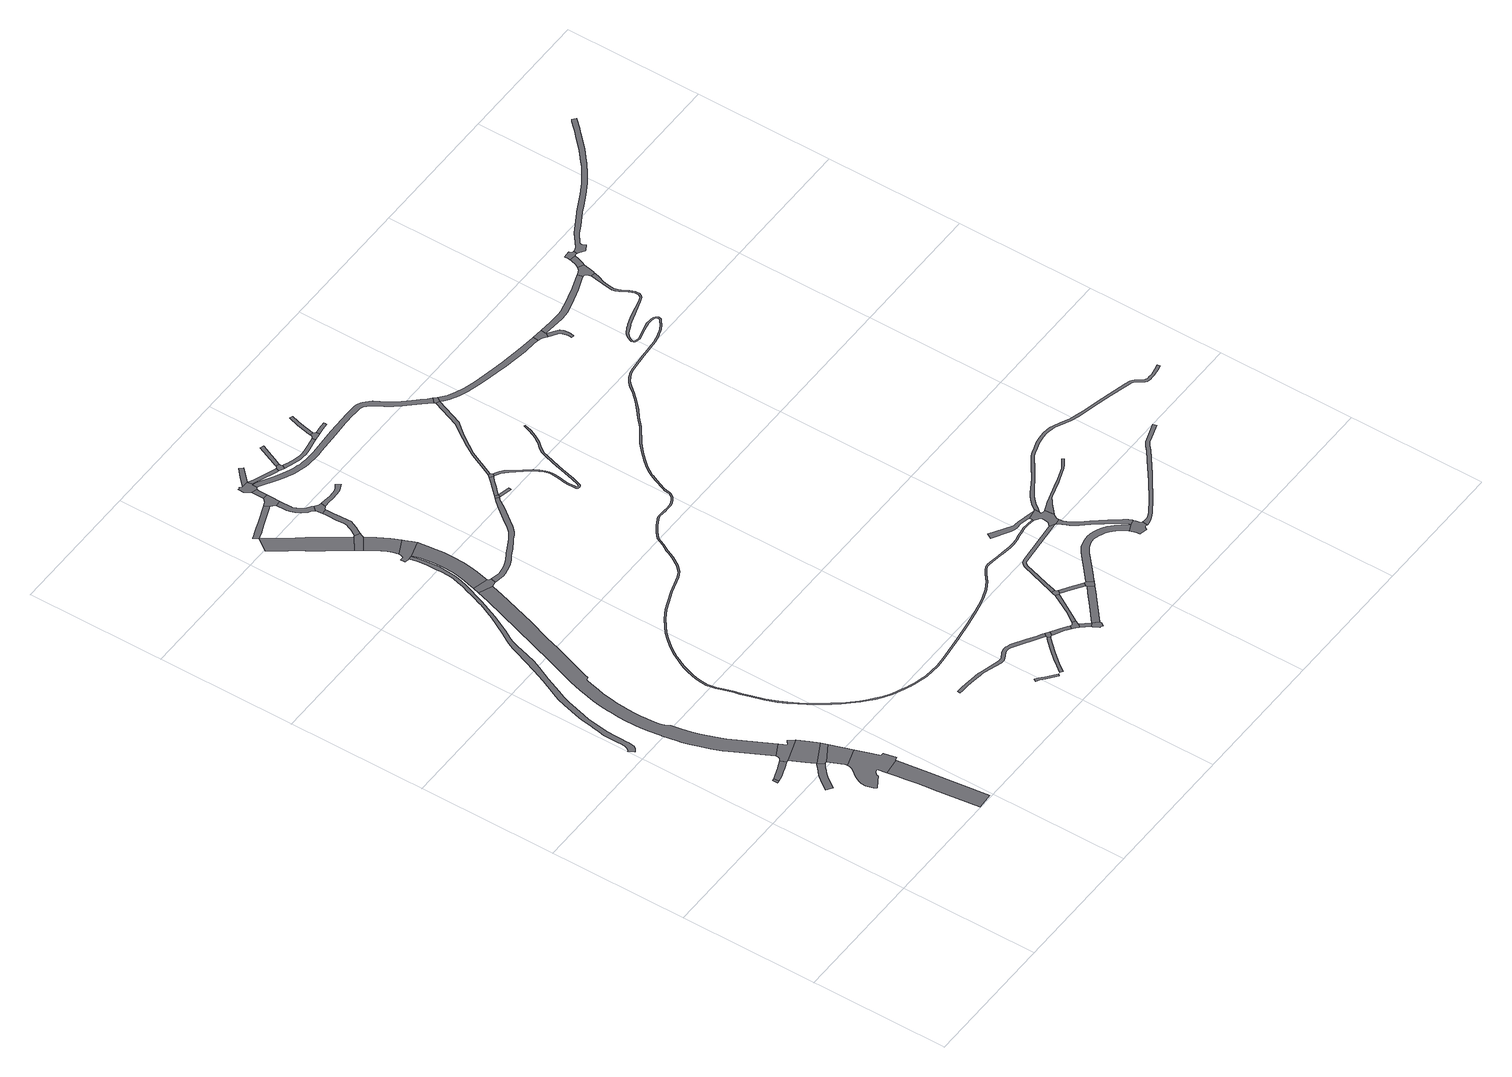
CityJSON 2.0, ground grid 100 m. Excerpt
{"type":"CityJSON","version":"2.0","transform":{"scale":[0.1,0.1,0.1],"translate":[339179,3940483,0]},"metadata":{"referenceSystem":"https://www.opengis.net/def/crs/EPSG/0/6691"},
"CityObjects":{
"road1":{"type":"Road","geometry":[{"type":"MultiSurface","lod":"1","boundaries":[[[0,1,2,3,4]]]}]},
"road2":{"type":"Road","attributes":{"RoadStructureAttribute.sectionType":"1"},"geometry":[{"type":"MultiSurface","lod":"1","boundaries":[[[3,5,6,7,8,9,10,11,12,13,14,15,16,4]]]}]},
"road3":{"type":"Road","attributes":{"RoadStructureAttribute.sectionType":"1"},"geometry":[{"type":"MultiSurface","lod":"1","boundaries":[[[17,18,19,20,21,22,23,24,25,26,27,28,29,30,31,32,33,34,35,36]]]}]},
"road4":{"type":"Road","geometry":[{"type":"MultiSurface","lod":"1","boundaries":[[[37,38,39,40,41,42,43,44,11,10,45,46,47]]]}]},
"road5":{"type":"Road","attributes":{"function":"2","RoadStructureAttribute.sectionType":"1"},"geometry":[{"type":"MultiSurface","lod":"1","boundaries":[[[48,49,50,51,52,53,54,55,56,57,58,59]]]}]},
"road6":{"type":"Road","attributes":{"function":"2","RoadStructureAttribute.sectionType":"1"},"geometry":[{"type":"MultiSurface","lod":"1","boundaries":[[[46,60,61,62,63,47]]]}]},
"road7":{"type":"Road","geometry":[{"type":"MultiSurface","lod":"1","boundaries":[[[64,65,66,67,68,69,70,71,72,73,74,75,76,77,78,79,80,81,50,49,82,83,84,85,86,87,88,89]]]}]},
"road8":{"type":"Road","geometry":[{"type":"MultiSurface","lod":"1","boundaries":[[[35,90,91,92,62,61,36]]]}]},
"road9":{"type":"Road","attributes":{"function":"2","RoadStructureAttribute.sectionType":"1"},"geometry":[{"type":"MultiSurface","lod":"1","boundaries":[[[88,92,91,93,89]]]}]},
"road10":{"type":"Road","attributes":{"function":"2","RoadStructureAttribute.sectionType":"1"},"geometry":[{"type":"MultiSurface","lod":"1","boundaries":[[[39,94,95,96,97,98,99,100,101,102,103,104,105,106,107,108,109,110,111,112,113,114,115,116,117,118,119,120,121,122,123,124,125,126,127,128,129,130,131,132,133,134,135,136,137,138,139,140,141,142,143,144,145,146,147,148,149,150,151,152,153,154,155,156,157,40]]]}]},
"road11":{"type":"Road","attributes":{"RoadStructureAttribute.sectionType":"1"},"geometry":[{"type":"MultiSurface","lod":"1","boundaries":[[[158,159,160,161,162,163,164,165,166,167,168,169,170,171,172,173,174,175,176,177,178,179,180,181,182,183,184,185,186,187,188,189,190,191,192,193,194,195,196,197,198,199,200,201,202,203,204,205,206,207,208,209,210,211,212,213,214,215,216,217,218,219,220,221,222,223,224,225,226,227,228,229,230,231,232,233,234,235,236,237,238]]]}]},
"road12":{"type":"Road","geometry":[{"type":"MultiSurface","lod":"1","boundaries":[[[239,240,241,242,128,127,243,244]]]}]},
"road13":{"type":"Road","attributes":{"function":"2","RoadStructureAttribute.sectionType":"1"},"geometry":[{"type":"MultiSurface","lod":"1","boundaries":[[[245,246,247,248,249,250,251,252,253,254,255,256,257,258,259,260,261,262]]]}]},
"road14":{"type":"Road","attributes":{"RoadStructureAttribute.sectionType":"1"},"geometry":[{"type":"MultiSurface","lod":"1","boundaries":[[[263,264,265,266,267,268,269,270,271,272,273,274,275,262]]]}]},
"road15":{"type":"Road","attributes":{"function":"2","RoadStructureAttribute.sectionType":"1"},"geometry":[{"type":"MultiSurface","lod":"1","boundaries":[[[276,277,278,279,280,281,282,283,284,242,241,285,286,287,288,289,290,291,292,293]]]}]},
"road16":{"type":"Road","geometry":[{"type":"MultiSurface","lod":"1","boundaries":[[[254,253,294,295,296,297,298,299]]]}]},
"road17":{"type":"Road","attributes":{"function":"2","RoadStructureAttribute.sectionType":"1"},"geometry":[{"type":"MultiSurface","lod":"1","boundaries":[[[295,300,301,302,303,304,305,306,307,308,296]]]}]},
"road18":{"type":"Road","geometry":[{"type":"MultiSurface","lod":"1","boundaries":[[[309,310,305,304,311,312,313,314,315,316,198,197,317,276,293]]]}]},
"road19":{"type":"Road","attributes":{"RoadStructureAttribute.sectionType":"1"},"geometry":[{"type":"MultiSurface","lod":"1","boundaries":[[[298,318,319,320,321,322,323,324,325,326,327,328,329,330,331,332,333,334,299]]]}]},
"road20":{"type":"Road","geometry":[{"type":"MultiSurface","lod":"1","boundaries":[[[268,335,336,337,338,339,340,341,342,343,269]]]}]},
"road21":{"type":"Road","attributes":{"RoadStructureAttribute.sectionType":"1"},"geometry":[{"type":"MultiSurface","lod":"1","boundaries":[[[344,345,346,347,348,349,350,351,336,335,352,353,354,355,356,357,358,359,360]]]}]},
"road22":{"type":"Road","attributes":{"RoadStructureAttribute.sectionType":"1"},"geometry":[{"type":"MultiSurface","lod":"1","boundaries":[[[361,362,363,364,365,366,367,368,369,370,371,372,373,374]]]}]},
"road23":{"type":"Road","geometry":[{"type":"MultiSurface","lod":"1","boundaries":[[[326,375,376,377,378,379,380,344,360,381,382,327]]]}]},
"road24":{"type":"Road","attributes":{"RoadStructureAttribute.sectionType":"1"},"geometry":[{"type":"MultiSurface","lod":"1","boundaries":[[[383,339,338,384,385,386,387,388]]]}]},
"road25":{"type":"Road","attributes":{"RoadStructureAttribute.sectionType":"1"},"geometry":[{"type":"MultiSurface","lod":"1","boundaries":[[[389,390,391,392,393,394,395,396,397,398,399,400,401,402,403,404,405,406,407,408,409,410,411,412,413,414,415,416,417,418,419,420,421,422,423,424,425,426,427,428,429,430,431,432,433,434,435,436,437,438,439,440,441,442,443]]]}]},
"road26":{"type":"Road","geometry":[{"type":"MultiSurface","lod":"1","boundaries":[[[444,445,446,447,448,449,450,451,452,453,454,455,456,457,458,459,383,388]]]}]},
"road27":{"type":"Road","attributes":{"RoadStructureAttribute.sectionType":"1"},"geometry":[{"type":"MultiSurface","lod":"1","boundaries":[[[460,461,462,463,464,465,466,467,468,469,470,471,472,473,474,475,476,477,478,479,480,481,482,483,484,485,486,487,488,489,490,491,492,493,494,495,496,239,244]]]}]},
"road28":{"type":"Road","geometry":[{"type":"MultiSurface","lod":"1","boundaries":[[[452,497,498,499,500,501,453]]]}]},
"road29":{"type":"Road","attributes":{"RoadStructureAttribute.sectionType":"1"},"geometry":[{"type":"MultiSurface","lod":"1","boundaries":[[[377,502,503,504,505,506,507,508,509,510,511,512,513,514,378]]]}]},
"road30":{"type":"Road","attributes":{"RoadStructureAttribute.sectionType":"1"},"geometry":[{"type":"MultiSurface","lod":"1","boundaries":[[[515,516,517,518,519,452,451,520,521,522,523,524]]]}]},
"road31":{"type":"Road","attributes":{"RoadStructureAttribute.sectionType":"1"},"geometry":[{"type":"MultiSurface","lod":"1","boundaries":[[[525,526,527,528,529,530,531,532,533,534,535,536,537,538,539]]]}]},
"road32":{"type":"Road","geometry":[{"type":"MultiSurface","lod":"1","boundaries":[[[523,540,541,542,543,544,545,546,547,548,549,524]]]}]},
"road33":{"type":"Road","attributes":{"RoadStructureAttribute.sectionType":"1"},"geometry":[{"type":"MultiSurface","lod":"1","boundaries":[[[545,550,551,552,553,554,555,556,546]]]}]},
"road34":{"type":"Road","geometry":[{"type":"MultiSurface","lod":"1","boundaries":[[[442,557,532,531,558,559,560,443]]]}]},
"road35":{"type":"Road","attributes":{"RoadStructureAttribute.sectionType":"1"},"geometry":[{"type":"MultiSurface","lod":"1","boundaries":[[[561,562,563,560,559,564,565,566,567,568]]]}]},
"road36":{"type":"Road","attributes":{"RoadStructureAttribute.sectionType":"1"},"geometry":[{"type":"MultiSurface","lod":"1","boundaries":[[[569,570,571,572,573,574,575,576,577,578,579,580,581,582,583,584,585,586,587,588,589,590,541,540]]]}]},
"road37":{"type":"Road","geometry":[{"type":"MultiSurface","lod":"1","boundaries":[[[591,592,480,479,593,594]]]}]},
"road38":{"type":"Road","geometry":[{"type":"MultiSurface","lod":"1","boundaries":[[[595,596,597,598,599,600,561,568,601,602,603,604]]]}]},
"road39":{"type":"Road","geometry":[{"type":"MultiSurface","lod":"1","boundaries":[[[593,605,606,594]]]}]},
"road40":{"type":"Road","attributes":{"RoadStructureAttribute.sectionType":"1"},"geometry":[{"type":"MultiSurface","lod":"1","boundaries":[[[603,607,608,604]]]}]},
"road41":{"type":"Road","attributes":{"RoadStructureAttribute.sectionType":"1"},"geometry":[{"type":"MultiSurface","lod":"1","boundaries":[[[609,610,611,612,613,614,615,616,617,591,594]]]}]},
"road42":{"type":"Road","geometry":[{"type":"MultiSurface","lod":"1","boundaries":[[[618,619,620,621,608,607,622,623,624,625,626,627]]]}]},
"road43":{"type":"Road","attributes":{"RoadStructureAttribute.sectionType":"1"},"geometry":[{"type":"MultiSurface","lod":"1","boundaries":[[[628,629,630,631,632,633,634,635,636,637,638,639,640,641,642,643,644,645,646,647,648,649,650,651,652,653,654,655,656,657,658,659,660,661,662,663,664,665,666,447,446,667,668,669,670,671,672,673,674,675,676,677,678,679,680,681,682,683,684,685,686,687,688,689,690,691,692,693,694,695,696,697,698,699,700,701,702,703,704]]]}]},
"road44":{"type":"Road","geometry":[{"type":"MultiSurface","lod":"1","boundaries":[[[705,706,707,708,709,710,711,712,579,578,713,714,715,716]]]}]},
"road45":{"type":"Road","geometry":[{"type":"MultiSurface","lod":"1","boundaries":[[[717,614,613,718,719,720,721,722,723,724,725,726,727,728,729]]]}]},
"road46":{"type":"Road","attributes":{"RoadStructureAttribute.sectionType":"1"},"geometry":[{"type":"MultiSurface","lod":"1","boundaries":[[[730,731,599,598,732,733,734]]]}]},
"road47":{"type":"Road","attributes":{"RoadStructureAttribute.sectionType":"1"},"geometry":[{"type":"MultiSurface","lod":"1","boundaries":[[[708,735,736,737,738,739,740,741,742,743,709]]]}]},
"road48":{"type":"Road","attributes":{"RoadStructureAttribute.sectionType":"1"},"geometry":[{"type":"MultiSurface","lod":"1","boundaries":[[[715,744,745,746,747,748,749,750,716]]]}]},
"road49":{"type":"Road","attributes":{"RoadStructureAttribute.sectionType":"1"},"geometry":[{"type":"MultiSurface","lod":"1","boundaries":[[[621,751,752,753,754,755,756,757,608]]]}]},
"road50":{"type":"Road","geometry":[{"type":"MultiSurface","lod":"1","boundaries":[[[733,758,759,760,761,762,763,764,734]]]}]},
"road51":{"type":"Road","attributes":{"RoadStructureAttribute.sectionType":"1"},"geometry":[{"type":"MultiSurface","lod":"1","boundaries":[[[765,766,767,768,769,770,771,772,773,774,775,776,777,778,779,780,781,782,783,784,785,786,787,788,789,790,791,792,793,794,795,796,797,798,799,800,801,802,803,804,805,806,807,808,809,810,811,812,813,814,815,816,817,818,819,820,821,822,823,824,825,826,827,828,829,830,831,832,833,834,835,836,837,838,839,840,841,842,843,844,845,846,847,848,849,850,851,852,853,854,855,856,857,858,859,860,861,862,863,864,865,866,867,868,869,870,871,872,873,874,875,876,877,878,879,880,881,882,883,884,885,886,887,888,889,890,891,892,893,894,895,896,897,898,899,900,901,902,903,904,905,906,907,908,909,910,911,912,913,914,915,916,917,918,919,920,921,922,923,924,925,926,927,928,929,930,931,932,933,934,935,936,937,938,939,940,941,942,943,944,945,946,947,948,949,950,951,952,953,954,955,956,957,958,959,960,961,962,963,964,965,966,967,968,969,970,971,972,973,974,975,976,977,978,979,980,981,982,983,984,985,986,987,988,989,990,991,992,993,994,995,996,997,998,999,1000,1001,1002,1003,1004,1005,1006,1007,1008,1009,1010,1011,1012,1013,1014,1015,1016,1017,1018,1019,1020,1021,1022,1023,1024,1025,1026,1027,1028,1029,1030,1031,1032,1033,1034,1035,1036,1037,1038,1039,1040,1041,1042,1043,1044,1045,1046,1047,1048,1049,1050,1051,1052,1053,1054,1055,1056,1057,1058,1059,1060,1061,1062,1063,1064,1065,1066,1067,1068,1069,1070,1071,1072,1073,1074,1075,1076,1077,1078,1079,1080,1081,1082,1083,1084,1085,1086,1087]]]}]},
"road52":{"type":"Road","attributes":{"RoadStructureAttribute.sectionType":"1"},"geometry":[{"type":"MultiSurface","lod":"1","boundaries":[[[720,1088,1089,1090,1091,1092,1093,1094,1095,1096,1097,1098,1099,1100,1101,1102,1103,1104,1105,1106,1107,1108,1109,1110,1111,1112,1113,1114,1115,1116,1117,1118,1119,1120,1121,1122,1123,1124,1125,1126,1127,1128,1129,1130,1131,1132,1133,1134,1135,1136,1137,1138,1139,1140,1141,1142,1143,1144,1145,1146,1147,1148,1149,1150,1151,1152,1153,1154,1155,1156,1157,1158,1159,1160,1161,1162,1163,1164,1165,1166,1167,1168,1169,1170,1171,1172,1173,1174,1175,1176,1177,721]]]}]},
"road53":{"type":"Road","attributes":{"RoadStructureAttribute.sectionType":"1"},"geometry":[{"type":"MultiSurface","lod":"1","boundaries":[[[1178,1179,760,759,1180,1181,1182]]]}]},
"road54":{"type":"Road","geometry":[{"type":"MultiSurface","lod":"1","boundaries":[[[1183,1184,1182,1181,1185,754,753,1186]]]}]},
"road55":{"type":"Road","attributes":{"RoadStructureAttribute.sectionType":"1"},"geometry":[{"type":"MultiSurface","lod":"1","boundaries":[[[1187,1188,1189,1190,1191,1192,1193,1194,1195,1196,1197,1198,1199,1200,1201,1202,1203,1204,1205,1206,1207,763,762]]]}]},
"road56":{"type":"Road","geometry":[{"type":"MultiSurface","lod":"1","boundaries":[[[703,1208,1209,1210,1211,1212,704]]]}]},
"road57":{"type":"Road","attributes":{"RoadStructureAttribute.sectionType":"1"},"geometry":[{"type":"MultiSurface","lod":"1","boundaries":[[[1213,1214,1215,1216,1217,1218,1219,1220,1221,1222,1223,1224,1225,1226,1227,1228,1229,1230,1231,1232,1233,1234,1235,1236,1237,1238,1239,1240,1241,1242,1243,1244,1245,1246,1247,1248,1183,1186]]]}]},
"road58":{"type":"Road","attributes":{"RoadStructureAttribute.sectionType":"1"},"geometry":[{"type":"MultiSurface","lod":"1","boundaries":[[[1249,1250,1251,1252,1253,1254,1255,1256,1257,1258,1259,1260,1261,1262]]]}]},
"road59":{"type":"Road","attributes":{"RoadStructureAttribute.sectionType":"1"},"geometry":[{"type":"MultiSurface","lod":"1","boundaries":[[[1263,1264,1265,1266,1267,1268,1269,1270,1210,1271,1272,1273,1274,1275,1276,1277,1278,1279,1280,1281,1282,1283,1284,1285,1286,1287,1288,1289,1290,1211,1210,1209,1291,1292,1293,1294,1295,1296,1297,729,728]]]}]},
"road60":{"type":"Road","geometry":[{"type":"MultiSurface","lod":"1","boundaries":[[[1298,1299,1300,1301,1302,1303,1304,1305,1306,1307,1308,1309,1310,1311,1312,1313,1314,1249,1262,1315,1316,765,1087,1317,1318,1319,1320,1321,1201,1200,1322]]]}]},
"road61":{"type":"Road","attributes":{"RoadStructureAttribute.sectionType":"1"},"geometry":[{"type":"MultiSurface","lod":"1","boundaries":[[[1200,1323,1324,1325,1326,1327,1328,1329,1330,1331,1332,1333,1334,1335,1336,1337,1338,1339,1340,1341,1342,1343,1344,1345,1346,1322]]]}]},
"road62":{"type":"Road","geometry":[{"type":"MultiSurface","lod":"1","boundaries":[[[1347,1230,1229,1348,1349,1350,1351,1352,1353,1354,1355,1356,1357,1358,1359,1335,1334]]]}]},
"road63":{"type":"Road","attributes":{"RoadStructureAttribute.sectionType":"1"},"geometry":[{"type":"MultiSurface","lod":"1","boundaries":[[[1360,1361,1362,1363,1364,1365,1366,1367,1368,1369,1370,1371,1372,1373,1374,1375,1376,1301,1300]]]}]},
"road64":{"type":"Road","geometry":[{"type":"MultiSurface","lod":"1","boundaries":[[[1377,1282,1281,1378,1379,1380,1381,1382,1383]]]}]},
"road65":{"type":"Road","attributes":{"RoadStructureAttribute.sectionType":"1"},"geometry":[{"type":"MultiSurface","lod":"1","boundaries":[[[1355,1384,1385,1386,1387,1388,1389,1390,1391,1392,1393,1394,1395,1396,1397,1398,1399,1400,1401,1402,1403,1404,1405,1406,1407,1408,1409,1410,1411,1412,1413,1414,1415,1356]]]}]},
"road66":{"type":"Road","attributes":{"RoadStructureAttribute.sectionType":"1"},"geometry":[{"type":"MultiSurface","lod":"1","boundaries":[[[1416,1417,1418,1419,1420,1421,1422,1423,1424,1425,1426,1381,1380]]]}]},
"road67":{"type":"Road","attributes":{"RoadStructureAttribute.sectionType":"1"},"geometry":[{"type":"MultiSurface","lod":"1","boundaries":[[[1427,1428,1429,1430,1431,1432,1433,1434,1435,1436,1437,1438,1439,1440,1441,1442,1443,1444,1445,1446,1447,1448,1449,1450,1451,1452,1453,1454,1455,1456,1457,1458,1459,1460,1461,1462,1463,1464,1465,1466,1467,1468,1469,1470,1471,1472,1473,1474,1475,1476,1477,1478,1479,1480,1481,1482,1483,1484,1485,1486,1487,1488,1489,1490,1491,1492,1493,1494,1495,1496,1497,1498,1499,1500,1501,1502,1503,1311,1310]]]}]},
"road68":{"type":"Road","attributes":{"RoadStructureAttribute.sectionType":"1"},"geometry":[{"type":"MultiSurface","lod":"1","boundaries":[[[1382,1504,1505,1506,1507,1508,1509,1510,1511,1512,1513,1514,1515,1516,1517,1518,1519,1383]]]}]},
"road69":{"type":"Road","geometry":[{"type":"MultiSurface","lod":"1","boundaries":[[[1520,1521,1522,1523,1513,1512,1524,1525,928,927,1526,1527,1528,1529,1530,1531]]]}]},
"road70":{"type":"Road","attributes":{"RoadStructureAttribute.sectionType":"1"},"geometry":[{"type":"MultiSurface","lod":"1","boundaries":[[[1532,1533,1531,1530,1534,1535,1536,1537,1538]]]}]},
"road71":{"type":"Road","geometry":[{"type":"MultiSurface","lod":"1","boundaries":[[[1539,1540,1538,1537,1541,1542,1543,1544,1545,1546,1547,1548]]]}]},
"road72":{"type":"Road","attributes":{"RoadStructureAttribute.sectionType":"1"},"geometry":[{"type":"MultiSurface","lod":"1","boundaries":[[[1543,1549,1550,1551,1552,1553,1554,1555,1556,1557,1558,1559,1560,1561,1562,1563,1564,1565,1566,1567,1568,1569,1570,1571,1572,1573,1574,1575,1576,1577,1578,1579,1580,1581,1582,1583,1584,1585,1586,1587,1588,1589,1590,1591,1592,1593,1544]]]}]}
},
"vertices":[
[314,1216,0],[315,1178,0],[327,1179,0],[334,1180,0],[328,1218,0],
[353,1183,0],[377,1189,0],[413,1201,0],[433,1208,0],[457,1217,0],[496,1233,0],[480,1274,0],[441,1258,0],[420,1250,0],[399,1242,0],[352,1225,0],[336,1220,0],
[571,1050,0],[565,1044,0],[541,1022,0],[518,1001,0],[502,983,0],[500,980,0],[487,965,0],[459,926,0],[436,894,0],[477,865,0],[500,898,0],[520,925,0],[527,934,0],[554,966,0],[575,985,0],[591,1000,0],[597,1006,0],[617,1021,0],[625,1028,0],[589,1067,0],
[654,1338,0],[624,1311,0],[596,1367,0],[503,1319,0],[504,1309,0],[502,1297,0],[497,1286,0],[483,1276,0],[499,1233,0],[512,1236,0],[688,1296,0],
[930,442,0],[899,672,0],[779,655,0],[789,584,0],[796,527,0],[803,484,0],[812,435,0],[813,427,0],[820,371,0],[824,329,0],[866,3,0],[983,12,0],
[562,1133,0],[592,1070,0],[755,1155,0],[726,1218,0],
[692,883,0],[684,863,0],[673,847,0],[658,827,0],[657,826,0],[635,799,0],[617,765,0],[609,740,0],[607,703,0],[613,677,0],[623,652,0],[633,635,0],[722,687,0],[726,700,0],[732,709,0],[742,718,0],[755,724,0],[766,724,0],[898,678,0],[902,679,0],[921,683,0],[905,774,0],[882,774,0],[851,864,0],[825,942,0],[693,899,0],
[632,1031,0],[640,1030,0],[772,1106,0],
[687,917,0],
[536,1484,0],[476,1603,0],[447,1664,0],[420,1733,0],[393,1812,0],[385,1840,0],[380,1855,0],[368,1901,0],[354,1967,0],[347,2017,0],[347,2019,0],[327,2056,0],[319,2082,0],[313,2121,0],[307,2205,0],[307,2211,0],[307,2279,0],[311,2349,0],[312,2356,0],[316,2407,0],[324,2468,0],[335,2527,0],[346,2575,0],[361,2637,0],[374,2682,0],[398,2690,0],[407,2722,0],[439,2812,0],[478,2924,0],[501,2990,0],[537,3099,0],[594,3257,0],[690,3549,0],[716,3636,0],[618,3675,0],[606,3633,0],[590,3584,0],[492,3292,0],[435,3134,0],[376,2959,0],[337,2848,0],[305,2756,0],[277,2663,0],[260,2596,0],[249,2544,0],[237,2482,0],[229,2417,0],[225,2371,0],[224,2356,0],[219,2282,0],[220,2202,0],[223,2163,0],[227,2110,0],[239,2018,0],[240,2015,0],[252,1949,0],[258,1916,0],[266,1877,0],[279,1827,0],[293,1780,0],[322,1695,0],[350,1622,0],[382,1556,0],[442,1436,0],
[50,2088,0],[55,2092,0],[59,2098,0],[65,2109,0],[66,2117,0],[71,2149,0],[71,2175,0],[72,2202,0],[73,2257,0],[75,2314,0],[80,2353,0],[88,2411,0],[88,2412,0],[101,2481,0],[111,2522,0],[152,2665,0],[171,2719,0],[192,2768,0],[246,2888,0],[296,2990,0],[323,3052,0],[344,3116,0],[373,3211,0],[379,3233,0],[388,3253,0],[401,3280,0],[439,3344,0],[504,3473,0],[568,3616,0],[588,3673,0],[609,3727,0],[628,3781,0],[641,3824,0],[653,3875,0],[658,3918,0],[663,3966,0],[666,4015,0],[661,4087,0],[651,4153,0],[641,4207,0],[614,4204,0],[626,4149,0],[635,4086,0],[636,4015,0],[636,3970,0],[634,3921,0],[630,3880,0],[618,3831,0],[606,3790,0],[588,3737,0],[576,3704,0],[568,3683,0],[544,3615,0],[542,3609,0],[485,3483,0],[415,3360,0],[375,3293,0],[360,3268,0],[349,3247,0],[339,3223,0],[322,3181,0],[256,3005,0],[211,2903,0],[158,2784,0],[135,2733,0],[116,2676,0],[74,2532,0],[66,2496,0],[55,2425,0],[53,2415,0],[43,2358,0],[37,2318,0],[35,2257,0],[35,2201,0],[35,2199,0],[35,2155,0],[27,2135,0],[15,2118,0],[9,2114,0],[5,2112,0],[30,2073,0],
[763,3678,0],[747,3688,0],[741,3694,0],[633,3724,0],[731,3639,0],[754,3642,0],
[158,4996,0],[242,4875,0],[294,4801,0],[305,4784,0],[327,4752,0],[374,4683,0],[449,4577,0],[474,4544,0],[480,4535,0],[573,4603,0],[542,4643,0],[482,4729,0],[454,4770,0],[399,4849,0],[361,4902,0],[264,5036,0],[227,5086,0],[227,5087,0],
[239,5091,0],[267,5102,0],[339,5130,0],[355,5136,0],[478,5184,0],[495,5190,0],[478,5227,0],[335,5171,0],[325,5168,0],[281,5150,0],[253,5139,0],[227,5130,0],[203,5121,0],
[648,4207,0],[661,4152,0],[668,4103,0],[674,4047,0],[676,3984,0],[673,3917,0],[666,3866,0],[655,3812,0],[645,3769,0],[762,3787,0],[774,3847,0],[783,3906,0],[786,3982,0],[783,4057,0],[778,4114,0],[772,4169,0],[769,4207,0],[763,4242,0],
[497,4512,0],[513,4489,0],[608,4554,0],[615,4569,0],[623,4586,0],[587,4605,0],
[520,4478,0],[554,4429,0],[592,4356,0],[604,4321,0],[614,4285,0],[725,4337,0],[693,4405,0],[651,4483,0],[609,4553,0],
[749,4280,0],[730,4324,0],[613,4268,0],[609,4254,0],[604,4245,0],[579,4245,0],[580,4213,0],[605,4207,0],[645,4209,0],
[634,4606,0],[652,4636,0],[667,4665,0],[678,4692,0],[678,4728,0],[673,4775,0],[673,4827,0],[672,4873,0],[672,4884,0],[635,4883,0],[635,4847,0],[634,4772,0],[638,4726,0],[638,4700,0],[630,4682,0],[617,4656,0],[599,4625,0],
[527,5165,0],[567,5166,0],[570,5233,0],[570,5261,0],[531,5261,0],[509,5239,0],[505,5238,0],[495,5233,0],[481,5228,0],
[654,4963,0],[644,4972,0],[617,4993,0],[595,5019,0],[579,5046,0],[570,5069,0],[569,5082,0],[569,5086,0],[529,5084,0],[529,5083,0],[531,5060,0],[543,5029,0],[563,4996,0],[590,4963,0],[606,4952,0],[618,4943,0],[627,4934,0],
[2033,309,0],[2027,314,0],[2017,325,0],[2003,337,0],[1982,353,0],[1979,355,0],[1977,351,0],[1970,337,0],[1992,323,0],[2006,311,0],[2008,309,0],[2021,295,0],[2092,242,0],[2106,254,0],
[675,4892,0],[685,4898,0],[695,4902,0],[701,4939,0],[682,4942,0],[661,4956,0],[631,4924,0],[633,4909,0],
[531,5355,0],[571,5262,0],[570,5308,0],[570,5324,0],[572,5335,0],[574,5342,0],
[2338,534,0],[2297,558,0],[2244,590,0],[2144,650,0],[2127,656,0],[2120,659,0],[2111,662,0],[2100,663,0],[2090,663,0],[2084,663,0],[2072,660,0],[2058,656,0],[2048,651,0],[2014,633,0],[2005,630,0],[1999,629,0],[1995,629,0],[1990,629,0],[1987,630,0],[1856,666,0],[1836,671,0],[1820,674,0],[1759,681,0],[1700,688,0],[1667,690,0],[1640,691,0],[1617,691,0],[1617,671,0],[1640,671,0],[1667,670,0],[1699,668,0],[1757,661,0],[1816,654,0],[1831,651,0],[1849,647,0],[1983,605,0],[1988,604,0],[1993,604,0],[2001,604,0],[2007,605,0],[2013,606,0],[2019,608,0],[2024,610,0],[2068,633,0],[2078,636,0],[2086,638,0],[2092,639,0],[2097,638,0],[2105,637,0],[2113,635,0],[2132,627,0],[2321,514,0],[2323,513,0],[2330,507,0],[2348,528,0],
[578,5348,0],[583,5350,0],[589,5350,0],[590,5390,0],[590,5391,0],[591,5394,0],[592,5395,0],[594,5395,0],[587,5428,0],[540,5429,0],[523,5444,0],[520,5441,0],[518,5440,0],[513,5439,0],[506,5440,0],[504,5395,0],
[830,3631,0],[865,3634,0],[884,3638,0],[897,3641,0],[937,3654,0],[968,3668,0],[999,3686,0],[1020,3697,0],[1058,3717,0],[1109,3749,0],[1121,3755,0],[1128,3759,0],[1160,3775,0],[1186,3793,0],[1218,3827,0],[1248,3868,0],[1325,3966,0],[1357,4015,0],[1360,4018,0],[1379,4040,0],[1360,4058,0],[1336,4033,0],[1298,3988,0],[1221,3889,0],[1192,3849,0],[1164,3819,0],[1141,3804,0],[1114,3787,0],[1042,3747,0],[1003,3727,0],[983,3715,0],[965,3705,0],[952,3698,0],[925,3686,0],[888,3674,0],[860,3668,0],[832,3666,0],
[679,5518,0],[658,5541,0],[601,5490,0],[564,5454,0],[550,5439,0],
[739,4904,0],[782,4901,0],[815,4901,0],[851,4905,0],[878,4915,0],[895,4923,0],[911,4930,0],[887,4958,0],[862,4942,0],[844,4934,0],[814,4931,0],[783,4931,0],[742,4934,0],
[787,5347,0],[780,5349,0],[773,5350,0],[665,5394,0],[636,5405,0],[631,5380,0],[656,5371,0],[764,5327,0],[783,5319,0],[794,5345,0],
[2138,241,0],[2175,292,0],[2205,329,0],[2243,375,0],[2252,386,0],[2334,471,0],[2345,480,0],[2328,496,0],[2318,488,0],[2265,432,0],[2235,401,0],[2204,364,0],[2187,344,0],[2157,306,0],[2118,255,0],
[825,5303,0],[835,5330,0],[833,5336,0],[831,5342,0],[832,5347,0],[832,5350,0],[809,5358,0],[807,5354,0],[801,5347,0],[797,5346,0],
[834,5354,0],[836,5359,0],[843,5374,0],[910,5521,0],[885,5533,0],[823,5391,0],[815,5372,0],
[2332,502,0],[2352,482,0],[2358,482,0],[2376,510,0],
[2493,432,0],[2480,441,0],[2434,474,0],[2377,472,0],[2417,451,0],[2448,432,0],[2455,428,0],[2477,411,0],
[864,5287,0],[872,5284,0],[924,5269,0],[946,5265,0],[972,5261,0],[997,5260,0],[1021,5262,0],[1051,5266,0],[1119,5278,0],[1142,5282,0],[1138,5306,0],[1114,5302,0],[1047,5291,0],[1019,5287,0],[996,5285,0],[974,5286,0],[930,5294,0],[908,5300,0],[894,5304,0],[877,5311,0],[850,5323,0],[839,5328,0],
[1373,4072,0],[1372,4071,0],[1388,4039,0],[1393,4058,0],
[2534,398,0],[2532,401,0],[2537,406,0],[2549,426,0],[2526,440,0],[2507,427,0],[2487,403,0],[2511,382,0],[2516,378,0],[2537,395,0],
[1481,4019,0],[1485,4039,0],
[2565,321,0],[2591,333,0],
[1399,4065,0],[1446,4111,0],[1483,4150,0],[1505,4169,0],[1510,4174,0],[1490,4193,0],[1462,4163,0],[1428,4128,0],[1382,4082,0],
[2628,284,0],[2627,285,0],[2625,290,0],[2627,297,0],[2568,313,0],[2565,307,0],[2589,266,0],[2595,268,0],[2600,267,0],[2610,260,0],
[1836,4903,0],[1806,4935,0],[1770,4974,0],[1724,5024,0],[1691,5065,0],[1688,5069,0],[1675,5090,0],[1663,5111,0],[1648,5139,0],[1636,5158,0],[1623,5178,0],[1615,5187,0],[1610,5194,0],[1594,5211,0],[1580,5224,0],[1568,5232,0],[1553,5239,0],[1535,5244,0],[1521,5247,0],[1519,5247,0],[1484,5248,0],[1437,5250,0],[1379,5248,0],[1255,5244,0],[1103,5238,0],[1041,5233,0],[998,5233,0],[967,5234,0],[945,5237,0],[928,5240,0],[909,5242,0],[883,5250,0],[878,5251,0],[861,5255,0],[833,5266,0],[786,5286,0],[730,5316,0],[621,5379,0],[591,5389,0],[600,5346,0],[711,5281,0],[753,5259,0],[818,5228,0],[850,5217,0],[873,5211,0],[896,5205,0],[901,5203,0],[922,5200,0],[939,5197,0],[964,5194,0],[997,5193,0],[1043,5193,0],[1084,5196,0],[1246,5203,0],[1369,5208,0],[1381,5208,0],[1437,5210,0],[1482,5208,0],[1515,5207,0],[1521,5206,0],[1526,5205,0],[1539,5201,0],[1549,5197,0],[1556,5192,0],[1566,5183,0],[1580,5168,0],[1591,5154,0],[1603,5136,0],[1614,5119,0],[1628,5092,0],[1640,5070,0],[1659,5041,0],[1693,4999,0],[1735,4953,0],[1777,4907,0],[1830,4852,0],[1859,4880,0],
[1190,5319,0],[1187,5322,0],[1184,5325,0],[1182,5330,0],[1158,5336,0],[1155,5323,0],[1149,5315,0],[1144,5310,0],[1151,5284,0],[1182,5289,0],[1198,5291,0],[1195,5317,0],
[1499,4202,0],[1514,4174,0],[1516,4174,0],[1519,4173,0],[1527,4193,0],[1524,4195,0],[1521,4198,0],[1519,4199,0],[1519,4200,0],[1518,4202,0],[1518,4204,0],[1518,4205,0],[1504,4212,0],
[2575,507,0],[2538,457,0],[2573,467,0],[2682,647,0],[2658,661,0],
[1182,5339,0],[1190,5377,0],[1204,5438,0],[1213,5469,0],[1227,5516,0],[1204,5526,0],[1181,5448,0],[1167,5388,0],[1159,5349,0],
[1211,5292,0],[1240,5296,0],[1293,5301,0],[1292,5313,0],[1291,5325,0],[1237,5321,0],[1208,5317,0],
[2799,441,0],[2807,448,0],[2869,501,0],[2837,538,0],[2766,480,0],[2752,468,0],[2707,430,0],
[2685,649,0],[2690,648,0],[2707,671,0],[2697,678,0],[2694,687,0],[2669,695,0],[2663,677,0],
[3123,1154,0],[3073,1160,0],[3033,1161,0],[2994,1155,0],[2959,1149,0],[2918,1141,0],[2882,1138,0],[2846,1139,0],[2781,1148,0],[2742,1154,0],[2687,1162,0],[2644,1167,0],[2618,1163,0],[2594,1152,0],[2565,1131,0],[2511,1089,0],[2451,1055,0],[2381,1028,0],[2316,1011,0],[2239,997,0],[2134,976,0],[1999,957,0],[1843,939,0],[1782,933,0],[1731,928,0],[1616,936,0],[1587,943,0],[1535,956,0],[1489,972,0],[1471,980,0],[1444,992,0],[1369,1023,0],[1313,1058,0],[1275,1088,0],[1229,1127,0],[1202,1153,0],[1119,1243,0],[1082,1292,0],[1049,1338,0],[996,1416,0],[966,1464,0],[933,1527,0],[906,1580,0],[875,1660,0],[847,1753,0],[830,1812,0],[819,1854,0],[799,1924,0],[785,1970,0],[778,1999,0],[774,2032,0],[776,2072,0],[782,2117,0],[793,2155,0],[803,2187,0],[820,2233,0],[837,2272,0],[850,2296,0],[869,2329,0],[885,2357,0],[922,2409,0],[962,2455,0],[1002,2497,0],[1046,2532,0],[1097,2571,0],[1168,2611,0],[1222,2635,0],[1316,2673,0],[1445,2710,0],[1486,2731,0],[1491,2736,0],[1528,2770,0],[1572,2841,0],[1597,2894,0],[1601,2901,0],[1628,2950,0],[1656,3009,0],[1697,3045,0],[1744,3076,0],[1810,3109,0],[1811,3109,0],[1822,3110,0],[1881,3106,0],[1889,3106,0],[1936,3107,0],[1946,3110,0],[1961,3114,0],[1975,3121,0],[1980,3124,0],[1993,3134,0],[2001,3139,0],[2016,3155,0],[2017,3156,0],[2020,3162,0],[2025,3174,0],[2026,3178,0],[2031,3210,0],[2038,3232,0],[2068,3304,0],[2088,3349,0],[2091,3356,0],[2112,3392,0],[2140,3429,0],[2175,3469,0],[2200,3492,0],[2222,3515,0],[2283,3571,0],[2398,3653,0],[2460,3708,0],[2512,3750,0],[2565,3801,0],[2618,3856,0],[2656,3903,0],[2686,3933,0],[2719,3952,0],[2753,3967,0],[2792,3976,0],[2919,3988,0],[3056,3997,0],[3122,4012,0],[3129,4015,0],[3155,4023,0],[3199,4045,0],[3238,4074,0],[3247,4082,0],[3252,4092,0],[3253,4103,0],[3251,4112,0],[3244,4120,0],[3232,4128,0],[3212,4134,0],[3194,4135,0],[3167,4136,0],[3106,4123,0],[3099,4122,0],[3061,4111,0],[3028,4103,0],[3007,4106,0],[2995,4111,0],[2992,4116,0],[2990,4126,0],[2992,4138,0],[3000,4155,0],[3012,4167,0],[3031,4181,0],[3070,4199,0],[3088,4207,0],[3099,4212,0],[3152,4230,0],[3190,4243,0],[3297,4276,0],[3336,4290,0],[3348,4304,0],[3356,4322,0],[3353,4352,0],[3338,4389,0],[3321,4419,0],[3306,4454,0],[3300,4481,0],[3302,4523,0],[3313,4570,0],[3328,4612,0],[3341,4650,0],[3309,4660,0],[3304,4621,0],[3294,4564,0],[3281,4484,0],[3284,4460,0],[3296,4437,0],[3328,4384,0],[3344,4348,0],[3343,4322,0],[3330,4300,0],[3318,4294,0],[3286,4283,0],[3183,4261,0],[3143,4248,0],[3088,4229,0],[3083,4226,0],[3059,4215,0],[3024,4195,0],[3005,4178,0],[2991,4160,0],[2983,4141,0],[2979,4126,0],[2982,4112,0],[2989,4103,0],[3004,4097,0],[3028,4093,0],[3063,4101,0],[3100,4112,0],[3108,4114,0],[3169,4125,0],[3194,4125,0],[3211,4124,0],[3228,4119,0],[3237,4113,0],[3242,4107,0],[3243,4101,0],[3243,4093,0],[3234,4084,0],[3196,4055,0],[3151,4031,0],[3127,4024,0],[3119,4021,0],[3055,4007,0],[2918,3998,0],[2791,3985,0],[2750,3977,0],[2710,3960,0],[2676,3940,0],[2645,3911,0],[2610,3863,0],[2560,3811,0],[2505,3759,0],[2454,3717,0],[2392,3661,0],[2277,3579,0],[2215,3522,0],[2193,3499,0],[2167,3476,0],[2133,3436,0],[2103,3397,0],[2082,3360,0],[2061,3313,0],[2059,3308,0],[2028,3235,0],[2021,3212,0],[2016,3177,0],[2015,3176,0],[2010,3164,0],[2009,3161,0],[2006,3159,0],[1994,3146,0],[1990,3143,0],[1976,3133,0],[1975,3133,0],[1957,3123,0],[1935,3117,0],[1899,3116,0],[1881,3116,0],[1822,3120,0],[1807,3118,0],[1806,3118,0],[1739,3085,0],[1691,3053,0],[1648,3015,0],[1620,2955,0],[1592,2906,0],[1582,2885,0],[1563,2846,0],[1520,2776,0],[1492,2750,0],[1480,2739,0],[1441,2719,0],[1312,2682,0],[1218,2644,0],[1164,2620,0],[1092,2580,0],[1040,2540,0],[995,2504,0],[954,2462,0],[914,2415,0],[876,2363,0],[860,2334,0],[841,2301,0],[828,2277,0],[810,2236,0],[794,2191,0],[784,2158,0],[773,2119,0],[766,2073,0],[764,2031,0],[769,1997,0],[776,1967,0],[790,1922,0],[810,1851,0],[821,1810,0],[837,1750,0],[865,1657,0],[897,1576,0],[924,1522,0],[957,1459,0],[987,1411,0],[1040,1333,0],[1074,1286,0],[1111,1237,0],[1195,1146,0],[1222,1120,0],[1269,1080,0],[1308,1050,0],[1365,1015,0],[1440,982,0],[1470,969,0],[1485,963,0],[1533,947,0],[1584,934,0],[1618,925,0],[1731,918,0],[1781,923,0],[1844,929,0],[2000,947,0],[2136,966,0],[2241,987,0],[2318,1001,0],[2384,1019,0],[2455,1046,0],[2517,1080,0],[2571,1123,0],[2599,1143,0],[2621,1154,0],[2645,1157,0],[2686,1152,0],[2746,1143,0],[2779,1138,0],[2845,1129,0],[2882,1128,0],[2919,1131,0],[2961,1139,0],[2996,1146,0],[3034,1151,0],[3072,1150,0],[3126,1144,0],
[1524,4172,0],[1544,4161,0],[1559,4152,0],[1571,4143,0],[1579,4134,0],[1586,4127,0],[1594,4116,0],[1655,4045,0],[1693,3994,0],[1705,3975,0],[1712,3962,0],[1726,3930,0],[1733,3905,0],[1735,3888,0],[1735,3867,0],[1728,3826,0],[1720,3778,0],[1719,3750,0],[1721,3710,0],[1721,3686,0],[1722,3683,0],[1723,3680,0],[1724,3678,0],[1727,3675,0],[1737,3673,0],[1742,3673,0],[1749,3674,0],[1754,3678,0],[1758,3681,0],[1764,3692,0],[1784,3748,0],[1811,3851,0],[1822,3893,0],[1835,3940,0],[1854,3999,0],[1864,4028,0],[1872,4043,0],[1885,4063,0],[1902,4082,0],[1918,4099,0],[1926,4110,0],[1935,4124,0],[1951,4149,0],[1966,4177,0],[1979,4212,0],[1995,4262,0],[1984,4265,0],[1968,4216,0],[1955,4182,0],[1941,4155,0],[1925,4130,0],[1917,4117,0],[1909,4107,0],[1894,4090,0],[1876,4070,0],[1861,4049,0],[1853,4032,0],[1843,4003,0],[1824,3943,0],[1811,3896,0],[1799,3854,0],[1772,3752,0],[1753,3697,0],[1751,3693,0],[1748,3688,0],[1747,3687,0],[1744,3685,0],[1741,3685,0],[1739,3685,0],[1735,3686,0],[1734,3688,0],[1733,3689,0],[1733,3711,0],[1731,3750,0],[1732,3777,0],[1740,3824,0],[1747,3866,0],[1747,3889,0],[1745,3908,0],[1737,3933,0],[1722,3968,0],[1715,3981,0],[1703,4001,0],[1665,4052,0],[1610,4126,0],[1600,4140,0],[1594,4148,0],[1584,4158,0],[1570,4169,0],[1554,4178,0],
[2771,627,0],[2710,668,0],[2755,604,0],[2837,548,0],[2854,572,0],
[2867,567,0],[2860,568,0],[2839,543,0],[2900,528,0],
[2695,692,0],[2696,698,0],[2718,768,0],[2761,908,0],[2774,949,0],[2778,958,0],[2781,964,0],[2790,972,0],[2801,976,0],[2809,977,0],[3060,1002,0],[3122,1008,0],[3160,1012,0],[3177,1010,0],[3137,1035,0],[2802,1000,0],[2800,999,0],[2780,994,0],[2767,981,0],[2756,961,0],[2673,708,0],
[1834,4845,0],[1835,4839,0],[1859,4827,0],[1884,4858,0],[1868,4871,0],
[2908,535,0],[2958,579,0],[3072,679,0],[3087,692,0],[3103,706,0],[3126,722,0],[3164,735,0],[3199,738,0],[3226,736,0],[3245,730,0],[3269,720,0],[3290,709,0],[3312,693,0],[3343,666,0],[3363,641,0],[3379,615,0],[3389,593,0],[3436,617,0],[3429,630,0],[3407,663,0],[3377,697,0],[3342,731,0],[3315,750,0],[3290,763,0],[3289,764,0],[3261,775,0],[3235,783,0],[3199,786,0],[3160,783,0],[3123,771,0],[3103,764,0],[3069,744,0],[3037,717,0],[3024,705,0],[2939,630,0],[2875,574,0],
[3191,1189,0],[3157,1198,0],[3059,1218,0],[3034,1220,0],[3023,1222,0],[3012,1226,0],[2863,1316,0],[2841,1281,0],[2964,1207,0],[2984,1199,0],[3006,1195,0],[3052,1196,0],[3095,1186,0],[3122,1176,0],
[1519,4208,0],[1530,4231,0],[1608,4396,0],[1648,4456,0],[1692,4520,0],[1728,4565,0],[1775,4617,0],[1780,4623,0],[1879,4809,0],[1911,4784,0],[1969,4751,0],[2034,4726,0],[2118,4704,0],[2178,4691,0],[2277,4670,0],[2357,4654,0],[2530,4629,0],[2617,4620,0],[2653,4616,0],[2656,4657,0],[2621,4660,0],[2535,4669,0],[2364,4694,0],[2285,4709,0],[2128,4743,0],[2046,4764,0],[1986,4788,0],[1934,4817,0],[1754,4633,0],[1711,4574,0],[1674,4524,0],[1635,4465,0],[1597,4402,0],[1589,4386,0],[1509,4222,0],
[3220,1035,0],[3230,1053,0],[3240,1068,0],[3237,1136,0],[3228,1135,0],[3218,1134,0],[3213,1136,0],[3206,1139,0],[3203,1141,0],[3201,1146,0],[3201,1149,0],[3202,1153,0],[3205,1158,0],[3204,1195,0],[3200,1191,0],[3196,1189,0],[3194,1189,0],[3127,1165,0],[3128,1158,0],[3154,1127,0],[3165,1114,0],[3167,1103,0],[3166,1078,0],[3161,1059,0],[3219,1018,0],
[3184,1001,0],[3207,950,0],[3217,934,0],[3225,920,0],[3251,881,0],[3298,827,0],[3352,760,0],[3374,733,0],[3411,681,0],[3432,650,0],[3439,630,0],[3442,620,0],[3481,626,0],[3479,635,0],[3468,657,0],[3450,681,0],[3398,751,0],[3392,759,0],[3321,847,0],[3275,899,0],[3250,936,0],[3234,963,0],[3232,969,0],[3224,990,0],
[3440,616,0],[3396,580,0],[3405,553,0],[3408,523,0],[3464,511,0],[3466,522,0],[3477,534,0],[3485,532,0],[3496,530,0],[3504,569,0],[3493,579,0],[3488,588,0],[3484,610,0],
[3261,1086,0],[3309,1128,0],[3332,1146,0],[3349,1159,0],[3364,1166,0],[3488,1203,0],[3513,1211,0],[3607,1244,0],[3629,1256,0],[3679,1290,0],[3670,1303,0],[3621,1269,0],[3600,1258,0],[3508,1225,0],[3484,1218,0],[3302,1163,0],[3272,1150,0],
[2704,4653,0],[2673,4609,0],[2688,4602,0],[2714,4584,0],[2731,4608,0],[2732,4613,0],[2735,4651,0],
[3500,529,0],[3515,531,0],[3536,534,0],[3564,545,0],[3602,563,0],[3702,628,0],[3857,738,0],[3883,756,0],[4047,883,0],[4079,911,0],[4089,919,0],[4097,924,0],[4104,928,0],[4113,932,0],[4123,935,0],[4250,975,0],[4242,999,0],[4114,959,0],[4102,954,0],[4092,950,0],[4084,945,0],[4073,938,0],[4063,931,0],[4031,902,0],[3968,853,0],[3868,776,0],[3817,739,0],[3688,648,0],[3591,585,0],[3557,569,0],[3537,566,0],[3519,565,0],
[2742,4564,0],[2780,4538,0],[2790,4521,0],[2796,4497,0],[2796,4475,0],[2793,4457,0],[2815,4454,0],[2821,4481,0],[2822,4505,0],[2817,4533,0],[2805,4555,0],
[3224,1179,0],[3254,1218,0],[3282,1245,0],[3303,1263,0],[3326,1278,0],[3353,1296,0],[3430,1347,0],[3522,1411,0],[3562,1440,0],[3591,1459,0],[3617,1469,0],[3656,1483,0],[3700,1497,0],[3728,1502,0],[3760,1506,0],[3794,1507,0],[3826,1504,0],[3848,1501,0],[3871,1494,0],[3919,1471,0],[3980,1442,0],[4039,1423,0],[4086,1411,0],[4201,1384,0],[4303,1358,0],[4435,1325,0],[4468,1314,0],[4477,1309,0],[4485,1301,0],[4517,1256,0],[4522,1250,0],[4529,1245,0],[4535,1241,0],[4540,1239,0],[4548,1236,0],[4561,1235,0],[4575,1234,0],[4601,1233,0],[4650,1240,0],[4691,1252,0],[4686,1271,0],[4646,1260,0],[4600,1254,0],[4576,1254,0],[4563,1255,0],[4552,1256,0],[4548,1258,0],[4540,1261,0],[4532,1269,0],[4499,1315,0],[4489,1325,0],[4477,1332,0],[4440,1344,0],[4308,1377,0],[4206,1403,0],[4091,1430,0],[4044,1442,0],[3987,1461,0],[3928,1489,0],[3878,1512,0],[3852,1520,0],[3828,1524,0],[3794,1527,0],[3759,1526,0],[3725,1522,0],[3696,1516,0],[3649,1502,0],[3610,1488,0],[3582,1477,0],[3551,1457,0],[3511,1427,0],[3419,1363,0],[3344,1319,0],[3313,1299,0],[3288,1283,0],[3264,1262,0],[3236,1235,0],
[2777,4609,0],[2894,4597,0],[2935,4598,0],[2969,4603,0],[3000,4612,0],[3032,4621,0],[3162,4660,0],[3263,4697,0],[3278,4700,0],[3266,4736,0],[3151,4698,0],[2991,4654,0],[2988,4653,0],[2956,4644,0],[2917,4639,0],[2833,4644,0],
[3322,4772,0],[3304,4754,0],[3291,4748,0],[3269,4737,0],[3291,4698,0],[3303,4687,0],[3343,4659,0],[3345,4665,0],[3352,4701,0],[3358,4732,0],[3363,4752,0],[3323,4773,0],
[3347,4834,0],[3337,4798,0],[3372,4770,0],[3382,4793,0],[3389,4815,0],[3396,4841,0],[3349,4848,0],
[3351,4893,0],[3352,4867,0],[3402,4846,0],[3410,4847,0],[3420,4845,0],[3424,4872,0],[3418,4873,0],[3410,4876,0],[3405,4883,0],[3401,4894,0],
[3428,4841,0],[3448,4828,0],[3468,4816,0],[3472,4813,0],[3513,4840,0],[3502,4866,0],[3503,4875,0],[3508,4883,0],[3574,4932,0],[3630,4962,0],[3737,5021,0],[3783,5044,0],[3787,5046,0],[3872,5089,0],[3962,5140,0],[4009,5170,0],[4049,5199,0],[4087,5227,0],[4105,5241,0],[4123,5256,0],[4197,5320,0],[4290,5410,0],[4309,5429,0],[4331,5451,0],[4380,5501,0],[4393,5514,0],[4367,5537,0],[4356,5526,0],[4315,5485,0],[4294,5464,0],[4265,5435,0],[4173,5346,0],[4100,5282,0],[4066,5254,0],[4029,5228,0],[3990,5199,0],[3944,5170,0],[3913,5153,0],[3856,5120,0],[3721,5052,0],[3709,5045,0],[3557,4962,0],[3463,4886,0],[3441,4873,0],[3428,4871,0]
]}
